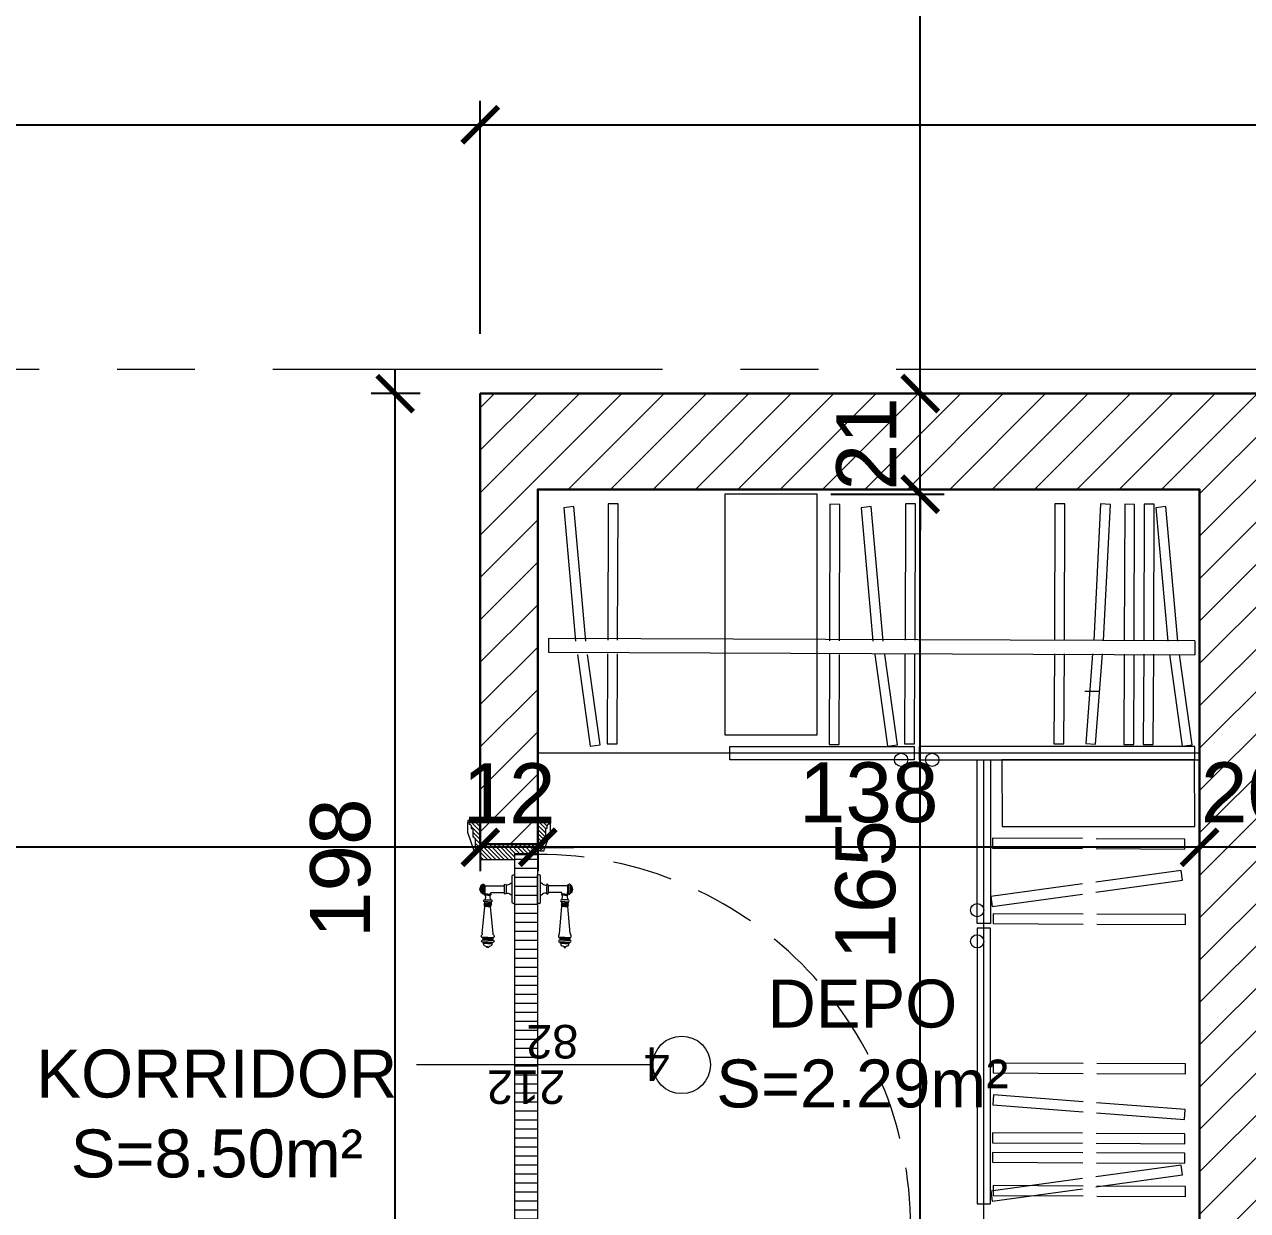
# Model space of a CAD drawing. Header units: centimetres. Extents: x 105417 to 110818, y -55119 to -48326.
# Drawn here: x 107741.3 to 107996.4, y -51447.8 to -51200.4 of the extents above; entities that cross this region are included whole.
import ezdxf

# ---------------------------------------------------------------- set-up
doc = ezdxf.new("R2010")
doc.units = ezdxf.units.CM
doc.header["$LTSCALE"] = 50
doc.header["$MEASUREMENT"] = 0
doc.linetypes.add('AXES', pattern=[2, 1.25, -0.25, 0.25, -0.25])
doc.linetypes.add('CACHE', pattern=[0.375, 0.25, -0.125])
doc.layers.get('0').update_dxf_attribs({"color": 8})
doc.layers.add('AXES', color=10, linetype='AXES')
doc.layers.add('COTE 50ème', color=1, linetype='Continuous')
doc.layers.add('DEMOL', color=7, linetype='Continuous', lineweight=60, true_color=0xe6ac00)
for name, color, linetype, lineweight in [('door', 44, 'Continuous', 5), ('MACONNERIE COUPE', 7, 'Continuous', 30), ('MACONNERIE HACHURE', 253, 'Continuous', 13), ('mobilimi', 8, 'Continuous', 9)]:
    doc.layers.add(name, color=color, linetype=linetype, lineweight=lineweight)
doc.styles.add('GENERATED_STYLE_1', font='arial.ttf')
doc.styles.add('RS_TEXT_1.50', font='arial.ttf', dxfattribs={"height": 12.5})
doc.styles.add('RS_TXT_50', font='arial.ttf', dxfattribs={"height": 12.5})
doc.dimstyles.new('RS_50CM_LINEAIRE', dxfattribs={"dimscale": 5, "dimtxt": 12.5, "dimasz": 1.5, "dimexe": 1, "dimexo": 2.5, "dimgap": 1, "dimtad": 1, "dimdec": 1, "dimrnd": 0.5, "dimdsep": 46, "dimtxsty": 'RS_TXT_50', "dimblk1": 'ARCHTICK', "dimblk2": 'ARCHTICK', "dimsah": 1, "dimcen": 2.5, "dimdle": 1, "dimclrt": 4, "dimadec": 0, "dimazin": 2, "dimtfac": 1, "dimtdec": 1, "dimtix": 1, "dimtmove": 2, "dimatfit": 3, "dimfxl": 1, "dimtolj": 1, "dimtzin": 0, "dimarcsym": 0})

# ---------------------------------------------------------------- blocks, each defined once
blk = doc.blocks.new('door900')
at = {"color": 0}
for p, q in [((-9.3, 67.7), (9.3, 67.7)), ((9.3, 65.2), (-9.3, 65.2)), ((-6.8, 71.5), (-6.8, 70.2)), ((-5.5, 71.5), (-6.8, 71.5)), ((-6.8, 70.2), (6.8, 70.2)), ((-6.8, 62.7), (-6.8, 24)), ((-6.8, 62.7), (6.8, 62.7)), ((-5.5, 71.5), (5.5, 71.5)), ((5.5, 71.5), (6.8, 71.5)), ((6.8, 71.5), (6.8, 70.2)), ((8.7, 62.7), (6.8, 62.7)), ((10.5, 56.8), (10.5, 62.5)), ((10.5, 56.8), (10.5, 51.1)), ((12.7, 56.8), (12.7, 62.5)), ((12.7, 56.8), (12.7, 51.1)), ((22.5, 63.8), (22.5, 49.8)), ((26.5, 56.8), (26.5, 63.8)), ((26.5, 63.8), (29.1, 63.8)), ((26.5, 63.8), (29.1, 63.8)), ((26.5, 56.8), (26.5, 49.8)), ((29.1, 63.8), (29.1, 62.8)), ((29.1, 62.8), (29.1, 56.8)), ((29.1, 50.8), (29.1, 56.8)), ((31.1, 62.8), (31.1, 56.8)), ((31.1, 50.8), (31.1, 56.8)), ((34.1, 56.8), (34.1, 62.8)), ((34.1, 62.8), (34.1, 56.8)), ((34.1, 50.8), (34.1, 56.8)), ((34.1, 56.8), (34.1, 50.8)), ((92.8, 68.1), (36.2, 62.8)), ((36.2, 56.8), (36.2, 62.8)), ((36.2, 56.8), (36.2, 50.8)), ((101.2, 67.3), (103.2, 68)), ((101.2, 56.8), (101.2, 67.3)), ((101.2, 56.8), (101.2, 46.3)), ((103.2, 68), (103.2, 67.7)), ((103.2, 56.8), (103.2, 68)), ((103.2, 56.8), (103.2, 46.3)), ((106.5, 68), (105.5, 67.3)), ((105.5, 56.8), (105.5, 67.3)), ((105.5, 56.8), (105.5, 46.3)), ((106.5, 56.8), (106.5, 68)), ((106.5, 56.8), (106.5, 45.7)), ((110.7, 68), (111.8, 67.3)), ((110.7, 56.8), (110.7, 68)), ((110.7, 56.8), (110.7, 45.7)), ((111.8, 56.8), (111.8, 67.3)), ((111.8, 66.2), (113.3, 66.2)), ((111.8, 56.8), (111.8, 46.3)), ((113.3, 56.8), (113.3, 66.2)), ((113.3, 56.8), (113.3, 47.5)), ((120.5, 56.8), (120.5, 58.6)), ((120.5, 56.8), (120.5, 55)), ((6.8, 49.1), (6.8, 24)), ((8.7, 50.9), (8.7, 50.9)), ((26.5, 49.8), (29.1, 49.8)), ((26.5, 49.8), (29.1, 49.8)), ((29.1, 50.8), (29.1, 49.8)), ((29.1, 49.8), (29.1, 49.8)), ((92.8, 45.5), (36.2, 50.8)), ((101.2, 46.3), (103.2, 45.7)), ((103.2, 45.9), (103.2, 45.7)), ((106.5, 45.7), (105.5, 46.3)), ((110.7, 45.7), (111.8, 46.3)), ((111.8, 47.5), (113.3, 47.5)), ((-30, 3), (-30, 0)), ((30, 0), (-30, 0)), ((27, 6), (-27, 6)), ((-8.3, 22.3), (8.3, 22.3)), ((-8.3, 18.3), (8.3, 18.3)), ((30, 3), (30, 0))]:
    blk.add_line(p, q, dxfattribs=at)
for centre, radius, start, end in [((-9.3, 66.5), 1.25, 90, 270), ((-6.8, 67.7), 2.51, 90.115, 179.885), ((-6.8, 65.2), 2.51, 180.115, 269.885), ((0, 64), 9.29, 53.4104, 126.5896), ((6.8, 67.7), 2.51, 0.115, 89.885), ((6.8, 65.2), 2.51, 270.115, 359.885), ((8.6, 64.9), 2.15, 272.7029, 297.6142), ((9.3, 66.5), 1.25, 270, 90), ((10, 62.5), 0.561, 3.7097, 127.9634), ((10, 51.1), 0.561, 232.0366, 356.2903), ((11.6, 62.5), 1.1, 0.0106, 179.9894), ((11.6, 51.1), 1.1, 180.0106, 359.9894), ((16.7, 70.5), 8.83, 243.5466, 311.3694), ((16.7, 43.2), 8.83, 48.6306, 116.4534), ((24.5, 63.7), 2.01, 4.1469, 175.8531), ((30.1, 62.8), 1.03, 0, 180.0014), ((32.6, 62.8), 1.48, 0, 180), ((35.2, 62.8), 1.03, 0, 180), ((32.6, 62.8), 1.48, 1.563306237032948e-10, 2.08440831604393e-10), ((93.1, 72.5), 4.4, 266.3976, 315.6468), ((98.3, 67.4), 2.89, 358.3861, 135.6468), ((104.3, 67.6), 1.15, 170.914, 348.1019), ((108.6, 68), 2.1, 0, 180), ((115.5, 62.5), 2.84, 13.4568, 140.4953), ((127.9, 65.2), 9.88, 191.9991, 221.6757), ((127.9, 48.5), 9.88, 138.3243, 168.0009), ((120.5, 56.8), 1.79, 0, 90), ((120.5, 56.8), 1.79, 270, 0), ((8.7, 49), 1.91, 88.7426, 178.1515), ((8.6, 48.8), 2.15, 62.3858, 87.2971), ((24.5, 50), 2.01, 184.1469, 355.8531), ((30.1, 50.8), 1.03, 179.9972, 0), ((32.6, 50.8), 1.48, 180, 0), ((35.2, 50.8), 1.03, 180, 0), ((93.1, 41.1), 4.4, 44.3532, 93.6024), ((98.3, 46.2), 2.89, 224.3532, 1.6139), ((104.3, 46.1), 1.15, 11.8981, 189.086), ((108.6, 45.7), 2.1, 180, 0), ((115.5, 51.2), 2.84, 219.5047, 346.5432), ((-27, 3), 3, 90, 180), ((-6.8, 6), 6, 130.5908, 180), ((-16.6, 16.6), 8.41, 314.3689, 12.0705), ((-8.3, 20.3), 2, 90, 270), ((-8.5, 24), 1.71, 275.059, 359.7825), ((8.5, 24), 1.71, 180.2175, 264.941), ((16.6, 16.6), 8.41, 167.9295, 225.6311), ((8.3, 20.3), 2, 270, 90), ((6.8, 6), 6, 0, 49.4092), ((27, 3), 3, 0, 90)]:
    blk.add_arc(centre, radius, start, end, dxfattribs=at)
blk = doc.blocks.new('A$Ceb270309')
at = {"layer": 'AXES', "lineweight": 5, "ltscale": 1.3}
blk.add_line((3195, -410), (-1985, -410), dxfattribs=at)
blk = doc.blocks.new('_ArchTick')
at = {"color": 0, "linetype": 'ByBlock', "const_width": 0.15}
blk.add_lwpolyline([(-0.5, -0.5), (0.5, 0.5)], dxfattribs=at)
blk = doc.blocks.new('*D970')
at = {"layer": 'COTE 50ème', "color": 0, "lineweight": -2, "ltscale": 0.5, "transparency": 16777216}
for p, q in [((107986.35, -51362.85), (107986.35, -51376.99)), ((108006.35, -51362.85), (108006.35, -51376.99)), ((107986.35, -51371.99), (107978.85, -51371.99)), ((108006.35, -51371.99), (107986.35, -51371.99)), ((108006.35, -51371.99), (108013.85, -51371.99))]:
    blk.add_line(p, q, dxfattribs=at)
at = {"layer": 'Defpoints', "color": 0, "ltscale": 0.5, "transparency": 16777216}
for p in [(107986.35, -51350.35), (108006.35, -51350.35), (107986.35, -51371.99)]:
    blk.add_point(p, dxfattribs=at)
at = {"layer": 'COTE 50ème', "color": 0, "lineweight": -2, "ltscale": 0.5, "transparency": 16777216, "xscale": 7.5, "yscale": 7.5, "zscale": 7.5}
blk.add_blockref('_ArchTick', (107986.35, -51371.99), dxfattribs=at)
at = {"layer": 'COTE 50ème', "color": 0, "lineweight": -2, "ltscale": 0.5, "transparency": 16777216, "xscale": 7.5, "yscale": 7.5, "zscale": 7.5, "rotation": 180}
blk.add_blockref('_ArchTick', (108006.35, -51371.99), dxfattribs=at)
at = {"layer": 'COTE 50ème', "color": 4, "ltscale": 0.5, "transparency": 16777216, "insert": (107996.35, -51360.61), "char_height": 12.5, "attachment_point": 5, "style": 'RS_TXT_50'}
blk.add_mtext('\\A1;20', dxfattribs=at)
blk = doc.blocks.new('*D971')
at = {"layer": 'COTE 50ème', "color": 0, "lineweight": -2, "ltscale": 0.5, "transparency": 16777216}
for p, q in [((107848.35, -51357.44), (107848.35, -51376.99)), ((107986.35, -51362.85), (107986.35, -51376.99)), ((107991.35, -51371.99), (107843.35, -51371.99))]:
    blk.add_line(p, q, dxfattribs=at)
at = {"layer": 'Defpoints', "color": 0, "ltscale": 0.5, "transparency": 16777216}
for p in [(107848.35, -51344.94), (107986.35, -51350.35), (107848.35, -51371.99)]:
    blk.add_point(p, dxfattribs=at)
at = {"layer": 'COTE 50ème', "color": 0, "lineweight": -2, "ltscale": 0.5, "transparency": 16777216, "xscale": 7.5, "yscale": 7.5, "zscale": 7.5, "rotation": 180}
blk.add_blockref('_ArchTick', (107848.35, -51371.99), dxfattribs=at)
at = {"layer": 'COTE 50ème', "color": 0, "lineweight": -2, "ltscale": 0.5, "transparency": 16777216, "xscale": 7.5, "yscale": 7.5, "zscale": 7.5}
blk.add_blockref('_ArchTick', (107986.35, -51371.99), dxfattribs=at)
at = {"layer": 'COTE 50ème', "color": 4, "ltscale": 0.5, "transparency": 16777216, "insert": (107917.35, -51360.61), "char_height": 12.5, "attachment_point": 5, "style": 'RS_TXT_50'}
blk.add_mtext('\\A1;138', dxfattribs=at)
blk = doc.blocks.new('*D972')
at = {"layer": 'COTE 50ème', "color": 0, "lineweight": -2, "ltscale": 0.5, "transparency": 16777216}
for p, q in [((107836.35, -51357.44), (107836.35, -51376.99)), ((107848.35, -51357.44), (107848.35, -51376.99)), ((107836.35, -51371.99), (107828.85, -51371.99)), ((107848.35, -51371.99), (107836.35, -51371.99)), ((107848.35, -51371.99), (107855.85, -51371.99))]:
    blk.add_line(p, q, dxfattribs=at)
at = {"layer": 'Defpoints', "color": 0, "ltscale": 0.5, "transparency": 16777216}
for p in [(107836.35, -51344.94), (107848.35, -51344.94), (107836.35, -51371.99)]:
    blk.add_point(p, dxfattribs=at)
at = {"layer": 'COTE 50ème', "color": 0, "lineweight": -2, "ltscale": 0.5, "transparency": 16777216, "xscale": 7.5, "yscale": 7.5, "zscale": 7.5}
blk.add_blockref('_ArchTick', (107836.35, -51371.99), dxfattribs=at)
at = {"layer": 'COTE 50ème', "color": 0, "lineweight": -2, "ltscale": 0.5, "transparency": 16777216, "xscale": 7.5, "yscale": 7.5, "zscale": 7.5, "rotation": 180}
blk.add_blockref('_ArchTick', (107848.35, -51371.99), dxfattribs=at)
at = {"layer": 'COTE 50ème', "color": 4, "ltscale": 0.5, "transparency": 16777216, "insert": (107842.35, -51360.72), "char_height": 12.5, "attachment_point": 5, "style": 'RS_TXT_50'}
blk.add_mtext('\\A1;12', dxfattribs=at)
blk = doc.blocks.new('*D973')
at = {"layer": 'COTE 50ème', "color": 0, "lineweight": -2, "ltscale": 0.5, "transparency": 16777216}
for p, q in [((107559.35, -51309.86), (107559.35, -51376.99)), ((107836.35, -51357.44), (107836.35, -51376.99)), ((107841.35, -51371.99), (107554.35, -51371.99))]:
    blk.add_line(p, q, dxfattribs=at)
at = {"layer": 'Defpoints', "color": 0, "ltscale": 0.5, "transparency": 16777216}
for p in [(107559.35, -51297.36), (107836.35, -51344.94), (107559.35, -51371.99)]:
    blk.add_point(p, dxfattribs=at)
at = {"layer": 'COTE 50ème', "color": 0, "lineweight": -2, "ltscale": 0.5, "transparency": 16777216, "xscale": 7.5, "yscale": 7.5, "zscale": 7.5, "rotation": 180}
blk.add_blockref('_ArchTick', (107559.35, -51371.99), dxfattribs=at)
at = {"layer": 'COTE 50ème', "color": 0, "lineweight": -2, "ltscale": 0.5, "transparency": 16777216, "xscale": 7.5, "yscale": 7.5, "zscale": 7.5}
blk.add_blockref('_ArchTick', (107836.35, -51371.99), dxfattribs=at)
at = {"layer": 'COTE 50ème', "color": 4, "ltscale": 0.5, "transparency": 16777216, "insert": (107697.85, -51360.72), "char_height": 12.5, "attachment_point": 5, "style": 'RS_TXT_50'}
blk.add_mtext('\\A1;277', dxfattribs=at)
blk = doc.blocks.new('*D1103')
at = {"layer": 'COTE 50ème', "color": 0, "lineweight": -2, "ltscale": 0.5, "transparency": 16777216}
for p, q in [((107928.11, -51468.36), (107928.11, -51293.36)), ((107909.49, -51298.36), (107933.11, -51298.36)), ((107917.2, -51463.36), (107933.11, -51463.36))]:
    blk.add_line(p, q, dxfattribs=at)
at = {"layer": 'Defpoints', "color": 0, "ltscale": 0.5, "transparency": 16777216}
for p in [(107896.99, -51298.36), (107928.11, -51298.36), (107904.7, -51463.36)]:
    blk.add_point(p, dxfattribs=at)
at = {"layer": 'COTE 50ème', "color": 0, "lineweight": -2, "ltscale": 0.5, "transparency": 16777216, "xscale": 7.5, "yscale": 7.5, "zscale": 7.5}
for p, rotation in [((107928.11, -51298.36), 90), ((107928.11, -51463.36), 270)]:
    blk.add_blockref('_ArchTick', p, dxfattribs=dict(at, rotation=rotation))
at = {"layer": 'COTE 50ème', "color": 4, "ltscale": 0.5, "transparency": 16777216, "insert": (107916.73, -51380.86), "char_height": 12.5, "attachment_point": 5, "rotation": 90, "style": 'RS_TXT_50'}
blk.add_mtext('\\A1;165', dxfattribs=at)
blk = doc.blocks.new('*D1104')
at = {"layer": 'COTE 50ème', "color": 0, "lineweight": -2, "ltscale": 0.5, "transparency": 16777216}
for p, q in [((107928.11, -51277.36), (107928.11, -51269.86)), ((107909.49, -51277.36), (107933.11, -51277.36)), ((107928.11, -51298.36), (107928.11, -51277.36)), ((107909.49, -51298.36), (107933.11, -51298.36)), ((107928.11, -51298.36), (107928.11, -51305.86))]:
    blk.add_line(p, q, dxfattribs=at)
at = {"layer": 'Defpoints', "color": 0, "ltscale": 0.5, "transparency": 16777216}
for p in [(107896.99, -51277.36), (107928.11, -51277.36), (107896.99, -51298.36)]:
    blk.add_point(p, dxfattribs=at)
at = {"layer": 'COTE 50ème', "color": 0, "lineweight": -2, "ltscale": 0.5, "transparency": 16777216, "xscale": 7.5, "yscale": 7.5, "zscale": 7.5}
for p, rotation in [((107928.11, -51277.36), 270), ((107928.11, -51298.36), 90)]:
    blk.add_blockref('_ArchTick', p, dxfattribs=dict(at, rotation=rotation))
at = {"layer": 'COTE 50ème', "color": 4, "ltscale": 0.5, "transparency": 16777216, "insert": (107916.84, -51287.86), "char_height": 12.5, "attachment_point": 5, "rotation": 90, "style": 'RS_TXT_50'}
blk.add_mtext('\\A1;21', dxfattribs=at)
blk = doc.blocks.new('*D1105')
at = {"layer": 'COTE 50ème', "color": 0, "lineweight": -2, "ltscale": 0.5, "transparency": 16777216}
for p, q in [((107928.11, -51282.36), (107928.11, -50992.36)), ((107876.85, -50997.36), (107933.11, -50997.36)), ((107909.49, -51277.36), (107933.11, -51277.36))]:
    blk.add_line(p, q, dxfattribs=at)
at = {"layer": 'Defpoints', "color": 0, "ltscale": 0.5, "transparency": 16777216}
for p in [(107864.35, -50997.36), (107928.11, -50997.36), (107896.99, -51277.36)]:
    blk.add_point(p, dxfattribs=at)
at = {"layer": 'COTE 50ème', "color": 0, "lineweight": -2, "ltscale": 0.5, "transparency": 16777216, "xscale": 7.5, "yscale": 7.5, "zscale": 7.5}
for p, rotation in [((107928.11, -50997.36), 90), ((107928.11, -51277.36), 270)]:
    blk.add_blockref('_ArchTick', p, dxfattribs=dict(at, rotation=rotation))
at = {"layer": 'COTE 50ème', "color": 4, "ltscale": 0.5, "transparency": 16777216, "insert": (107916.73, -51137.36), "char_height": 12.5, "attachment_point": 5, "rotation": 90, "style": 'RS_TXT_50'}
blk.add_mtext('\\A1;280', dxfattribs=at)
blk = doc.blocks.new('*D1132')
at = {"layer": 'COTE 50ème', "color": 0, "lineweight": -2, "ltscale": 0.5, "transparency": 16777216}
for p, q in [((108620.3, -49967.36), (108620.3, -52042.36)), ((107651.85, -49972.36), (108625.3, -49972.36)), ((108421.85, -52037.36), (108625.3, -52037.36))]:
    blk.add_line(p, q, dxfattribs=at)
at = {"layer": 'Defpoints', "color": 0, "ltscale": 0.5, "transparency": 16777216}
for p in [(107639.35, -49972.36), (108409.35, -52037.36), (108620.3, -52037.36)]:
    blk.add_point(p, dxfattribs=at)
at = {"layer": 'COTE 50ème', "color": 0, "lineweight": -2, "ltscale": 0.5, "transparency": 16777216, "xscale": 7.5, "yscale": 7.5, "zscale": 7.5}
for p, rotation in [((108620.3, -49972.36), 90), ((108620.3, -52037.36), 270)]:
    blk.add_blockref('_ArchTick', p, dxfattribs=dict(at, rotation=rotation))
at = {"layer": 'COTE 50ème', "color": 4, "ltscale": 0.5, "transparency": 16777216, "insert": (108608.92, -51004.86), "char_height": 12.5, "attachment_point": 5, "rotation": 90, "style": 'RS_TXT_50'}
blk.add_mtext('\\A1;2065', dxfattribs=at)
blk = doc.blocks.new('*D1310')
at = {"layer": 'COTE 50ème', "color": 0, "lineweight": -2, "ltscale": 0.5, "transparency": 16777216}
for p, q in [((107574.35, -51259.86), (107574.35, -51216.27)), ((107836.35, -51264.86), (107836.35, -51216.27)), ((107569.35, -51221.27), (107841.35, -51221.27))]:
    blk.add_line(p, q, dxfattribs=at)
at = {"layer": 'Defpoints', "color": 0, "ltscale": 0.5, "transparency": 16777216}
for p in [(107836.35, -51221.27), (107574.35, -51272.36), (107836.35, -51277.36)]:
    blk.add_point(p, dxfattribs=at)
at = {"layer": 'COTE 50ème', "color": 0, "lineweight": -2, "ltscale": 0.5, "transparency": 16777216, "xscale": 7.5, "yscale": 7.5, "zscale": 7.5, "rotation": 180}
blk.add_blockref('_ArchTick', (107574.35, -51221.27), dxfattribs=at)
at = {"layer": 'COTE 50ème', "color": 0, "lineweight": -2, "ltscale": 0.5, "transparency": 16777216, "xscale": 7.5, "yscale": 7.5, "zscale": 7.5}
blk.add_blockref('_ArchTick', (107836.35, -51221.27), dxfattribs=at)
at = {"layer": 'COTE 50ème', "color": 4, "ltscale": 0.5, "transparency": 16777216, "insert": (107705.35, -51209.89), "char_height": 12.5, "attachment_point": 5, "style": 'RS_TXT_50'}
blk.add_mtext('\\A1;262', dxfattribs=at)
blk = doc.blocks.new('*D1311')
at = {"layer": 'COTE 50ème', "color": 0, "lineweight": -2, "ltscale": 0.5, "transparency": 16777216}
for p, q in [((107836.35, -51264.86), (107836.35, -51216.27)), ((108274.35, -51234.86), (108274.35, -51216.27)), ((107831.35, -51221.27), (108279.35, -51221.27))]:
    blk.add_line(p, q, dxfattribs=at)
at = {"layer": 'Defpoints', "color": 0, "ltscale": 0.5, "transparency": 16777216}
for p in [(108274.35, -51221.27), (108274.35, -51247.36), (107836.35, -51277.36)]:
    blk.add_point(p, dxfattribs=at)
at = {"layer": 'COTE 50ème', "color": 0, "lineweight": -2, "ltscale": 0.5, "transparency": 16777216, "xscale": 7.5, "yscale": 7.5, "zscale": 7.5, "rotation": 180}
blk.add_blockref('_ArchTick', (107836.35, -51221.27), dxfattribs=at)
at = {"layer": 'COTE 50ème', "color": 0, "lineweight": -2, "ltscale": 0.5, "transparency": 16777216, "xscale": 7.5, "yscale": 7.5, "zscale": 7.5}
blk.add_blockref('_ArchTick', (108274.35, -51221.27), dxfattribs=at)
at = {"layer": 'COTE 50ème', "color": 4, "ltscale": 0.5, "transparency": 16777216, "insert": (108055.35, -51209.88), "char_height": 12.5, "attachment_point": 5, "style": 'RS_TXT_50'}
blk.add_mtext('\\A1;438', dxfattribs=at)
blk = doc.blocks.new('*D1420')
at = {"layer": 'COTE 50ème', "color": 0, "lineweight": -2, "ltscale": 0.5, "transparency": 16777216}
for p, q in [((107737.1, -51467.36), (107737.1, -50992.36)), ((107736.85, -50997.36), (107732.1, -50997.36)), ((107736.85, -51462.36), (107742.1, -51462.36))]:
    blk.add_line(p, q, dxfattribs=at)
at = {"layer": 'Defpoints', "color": 0, "ltscale": 0.5, "transparency": 16777216}
for p in [(107737.1, -50997.36), (107749.35, -50997.36), (107724.35, -51462.36)]:
    blk.add_point(p, dxfattribs=at)
at = {"layer": 'COTE 50ème', "color": 0, "lineweight": -2, "ltscale": 0.5, "transparency": 16777216, "xscale": 7.5, "yscale": 7.5, "zscale": 7.5}
for p, rotation in [((107737.1, -50997.36), 90), ((107737.1, -51462.36), 270)]:
    blk.add_blockref('_ArchTick', p, dxfattribs=dict(at, rotation=rotation))
at = {"layer": 'COTE 50ème', "color": 4, "ltscale": 0.5, "transparency": 16777216, "insert": (107725.72, -51229.86), "char_height": 12.5, "attachment_point": 5, "rotation": 90, "style": 'RS_TXT_50'}
blk.add_mtext('\\A1;465', dxfattribs=at)
blk = doc.blocks.new('*D1426')
at = {"layer": 'COTE 50ème', "color": 0, "lineweight": -2, "ltscale": 0.5, "transparency": 16777216}
for p, q in [((107818.59, -51480.36), (107818.59, -51272.36)), ((107823.85, -51277.36), (107813.59, -51277.36)), ((107823.85, -51475.36), (107813.59, -51475.36))]:
    blk.add_line(p, q, dxfattribs=at)
at = {"layer": 'Defpoints', "color": 0, "ltscale": 0.5, "transparency": 16777216}
for p in [(107818.59, -51277.36), (107836.35, -51277.36), (107836.35, -51475.36)]:
    blk.add_point(p, dxfattribs=at)
at = {"layer": 'COTE 50ème', "color": 0, "lineweight": -2, "ltscale": 0.5, "transparency": 16777216, "xscale": 7.5, "yscale": 7.5, "zscale": 7.5}
for p, rotation in [((107818.59, -51277.36), 90), ((107818.59, -51475.36), 270)]:
    blk.add_blockref('_ArchTick', p, dxfattribs=dict(at, rotation=rotation))
at = {"layer": 'COTE 50ème', "color": 4, "ltscale": 0.5, "transparency": 16777216, "insert": (107807.21, -51376.36), "char_height": 12.5, "attachment_point": 5, "rotation": 90, "style": 'RS_TXT_50'}
blk.add_mtext('\\A1;198', dxfattribs=at)

msp = doc.modelspace()

# ---------------------------------------------------------------- hatches: boundary and pattern name
at = {"layer": 'door'}
h = msp.add_hatch(dxfattribs=at)
h.set_pattern_fill('ANSI31', color=256, scale=5, angle=1350)
h.set_pattern_definition([(315, (162087.32455, 94340.47966), (0.4419417382, 0.4419417382), [])])
h.paths.add_polyline_path([(107836.35, -51371.37), (107836.35, -51374.52), (107843.54, -51374.52), (107843.54, -51373.26), (107848.35, -51373.26), (107848.35, -51371.37)])
edge = h.paths.add_edge_path()
edge.add_line((107834.47, -51367.62), (107834.47, -51368.04))
edge.add_line((107834.47, -51368.04), (107834.78, -51368.04))
edge.add_line((107834.78, -51368.04), (107834.78, -51369.8))
edge.add_line((107834.78, -51369.8), (107834.99, -51369.8))
edge.add_arc((107835.31, -51369.8), 0.314, 180, 270)
edge.add_line((107835.31, -51370.12), (107835.31, -51372.21))
edge.add_line((107835.31, -51372.21), (107835.52, -51372.21))
edge.add_arc((107835.83, -51372.21), 0.314, 180, 270)
edge.add_line((107835.83, -51372.53), (107835.83, -51372.74))
edge.add_line((107835.83, -51372.74), (107836.35, -51372.74))
edge.add_line((107836.35, -51372.74), (107836.35, -51366.37))
edge.add_line((107836.35, -51366.37), (107833.74, -51366.37))
edge.add_line((107833.74, -51366.37), (107833.74, -51366.78))
edge.add_line((107833.74, -51366.78), (107834.05, -51366.78))
edge.add_line((107834.05, -51366.78), (107834.05, -51367.2))
edge.add_arc((107834.05, -51367.62), 0.419, 0, 90, ccw=False)
edge = h.paths.add_edge_path()
edge.add_line((107850.24, -51367.62), (107850.24, -51368.04))
edge.add_line((107850.24, -51368.04), (107849.93, -51368.04))
edge.add_line((107849.93, -51368.04), (107849.93, -51369.8))
edge.add_line((107849.93, -51369.8), (107849.72, -51369.8))
edge.add_arc((107849.4, -51369.8), 0.314, -90, 0, ccw=False)
edge.add_line((107849.4, -51370.12), (107849.4, -51372.21))
edge.add_line((107849.4, -51372.21), (107849.19, -51372.21))
edge.add_arc((107848.88, -51372.21), 0.314, -90, 0, ccw=False)
edge.add_line((107848.88, -51372.53), (107848.88, -51372.74))
edge.add_line((107848.88, -51372.74), (107848.35, -51372.74))
edge.add_line((107848.35, -51372.74), (107848.35, -51366.37))
edge.add_line((107848.35, -51366.37), (107850.97, -51366.37))
edge.add_line((107850.97, -51366.37), (107850.97, -51366.78))
edge.add_line((107850.97, -51366.78), (107850.66, -51366.78))
edge.add_line((107850.66, -51366.78), (107850.66, -51367.2))
edge.add_arc((107850.66, -51367.62), 0.419, 90, 180)
h = msp.add_hatch(dxfattribs=at)
h.set_pattern_fill('ANSI31', color=256, scale=15, angle=855)
h.set_pattern_definition([(180, (206134.757, -99168.2354), (-2e-15, -1.875), [])])
h.paths.add_polyline_path([(107843.59, -51451.27), (107843.59, -51373.47), (107848.3, -51373.47), (107848.3, -51451.27)])
at = {"layer": 'MACONNERIE HACHURE'}
h = msp.add_hatch(dxfattribs=at)
h.set_pattern_fill('ANSI31', color=256, scale=50, style=0)
h.paths.add_polyline_path([(107979.35, -50366.36), (108090.35, -50366.36), (108090.35, -50324.36), (107979.35, -50324.36)])
h.paths.add_polyline_path([(107987.35, -50358.36), (108082.35, -50358.36), (108082.35, -50332.36), (107987.35, -50332.36)], flags=16)
h.paths.add_polyline_path([(106528.35, -50366.36), (106639.35, -50366.36), (106639.35, -50324.36), (106528.35, -50324.36)])
h.paths.add_polyline_path([(106536.35, -50358.36), (106631.35, -50358.36), (106631.35, -50332.36), (106536.35, -50332.36)], flags=16)
h.paths.add_polyline_path([(106399.35, -52012.36), (106344.35, -52012.36), (106344.35, -52037.36), (106399.35, -52037.36)])
h.paths.add_polyline_path([(106579.35, -52037.36), (106679.35, -52037.36), (106679.35, -52012.36), (106579.35, -52012.36)])
h.paths.add_polyline_path([(108409.35, -50417.36), (108409.35, -50357.36), (108384.35, -50357.36), (108384.35, -50417.36)])
h.paths.add_polyline_path([(107296.85, -50332.36), (107321.85, -50332.36), (107321.85, -50112.36), (107296.85, -50112.36)])
h.paths.add_polyline_path([(107614.35, -50142.36), (107639.35, -50142.36), (107639.35, -49972.36), (107521.85, -49972.36), (107521.85, -49997.36), (107614.35, -49997.36)])
h.paths.add_polyline_path([(107296.85, -50112.36), (107321.85, -50112.36), (107321.85, -49972.36), (107296.85, -49972.36)])
h.paths.add_polyline_path([(107004.35, -50142.36), (106979.35, -50142.36), (106979.35, -49972.36), (107096.85, -49972.36), (107096.85, -49997.36), (107004.35, -49997.36)])
h.paths.add_polyline_path([(108384.35, -50672.36), (108409.35, -50672.36), (108409.35, -50597.36), (108384.35, -50597.36)])
h.paths.add_polyline_path([(106209.35, -50417.36), (106209.35, -50357.36), (106234.35, -50357.36), (106234.35, -50417.36)])
h.paths.add_polyline_path([(106234.35, -50752.25), (106209.35, -50752.25), (106209.35, -50697.36), (106234.35, -50697.36)])
h.paths.add_polyline_path([(108384.35, -50752.25), (108409.35, -50752.25), (108409.35, -50697.36), (108384.35, -50697.36)])
h.paths.add_polyline_path([(106234.35, -51247.36), (106209.35, -51247.36), (106209.35, -51192.47), (106234.35, -51192.47)])
h.paths.add_polyline_path([(106754.35, -50947.8), (106869.35, -50947.8), (106869.35, -50997.8), (106754.35, -50997.8)])
h.paths.add_polyline_path([(106764.35, -50957.8), (106859.35, -50957.8), (106859.35, -50987.8), (106764.35, -50987.8)], flags=16)
h.paths.add_polyline_path([(107749.35, -50947.36), (107864.35, -50947.36), (107864.35, -50997.36), (107749.35, -50997.36)])
h.paths.add_polyline_path([(107759.35, -50957.36), (107854.35, -50957.36), (107854.35, -50987.36), (107759.35, -50987.36)], flags=16)
h.paths.add_polyline_path([(107059.35, -51297.36), (107079.35, -51297.36), (107079.35, -51307.36), (107059.35, -51307.36)])
h.paths.add_polyline_path([(107004.35, -50357.36), (107096.85, -50357.36), (107096.85, -50332.36), (107004.35, -50332.36)])
h.paths.add_polyline_path([(106619.47, -50617.36), (106644.47, -50617.36), (106644.47, -50672.36), (106619.47, -50672.36)])
h.paths.add_polyline_path([(106234.35, -51032.36), (106209.35, -51032.36), (106209.35, -50912.36), (106234.35, -50912.36)])
h.paths.add_polyline_path([(107044.35, -50768.68), (106979.35, -50768.68), (106979.35, -50746.68), (107004.35, -50746.68), (107004.35, -50756.68), (107044.35, -50756.68)])
h.paths.add_polyline_path([(106234.35, -50672.36), (106209.35, -50672.36), (106209.35, -50597.36), (106234.35, -50597.36)])
h.paths.add_polyline_path([(107149.35, -51567.36), (107059.35, -51567.36), (107059.35, -51487.36), (106906.35, -51487.36), (106906.35, -51582.35), (106894.35, -51582.35), (106894.35, -51462.36), (107059.35, -51462.36), (107059.35, -51407.36), (107079.35, -51407.36), (107079.35, -51511.36), (107149.35, -51511.36), (107149.35, -51462.36), (107184.35, -51462.36), (107184.35, -51482.36), (107174.35, -51482.36), (107174.35, -51532.36), (107149.35, -51532.36), (107149.35, -51516.36), (107079.35, -51516.36), (107079.35, -51542.36), (107149.35, -51542.36)])
h.paths.add_polyline_path([(106979.35, -50392.36), (107004.35, -50392.36), (107004.35, -50654.68), (106979.35, -50654.68), (106979.35, -50617.36), (106919.35, -50617.36), (106919.35, -50592.36), (106979.35, -50592.36)])
h.paths.add_polyline_path([(107039.35, -52012.36), (106906.35, -52012.36), (106906.35, -51858.36), (106894.35, -51858.36), (106894.35, -52012.36), (106859.35, -52012.36), (106859.35, -52037.36), (107039.35, -52037.36)])
h.paths.add_polyline_path([(106344.35, -51612.36), (106344.35, -51670.47), (106319.35, -51670.47), (106319.35, -51617.36), (106209.35, -51617.36), (106209.35, -51527.36), (106234.35, -51527.36), (106234.35, -51592.36), (106567.35, -51592.36), (106567.35, -51587.36), (106719.35, -51587.36), (106719.35, -51577.36), (106731.35, -51577.36), (106731.35, -51672.36), (106792.22, -51672.36), (106792.22, -51684.36), (106719.35, -51684.36), (106719.35, -51612.36)])
h.paths.add_polyline_path([(106782.35, -51277.36), (106782.35, -51371.36), (106770.35, -51371.36), (106770.35, -51297.36), (106632.35, -51297.36), (106632.35, -51463.36), (106770.35, -51463.36), (106770.35, -51453.36), (106782.35, -51453.36), (106782.35, -51475.36), (106731.35, -51475.36), (106731.35, -51485.36), (106719.35, -51485.36), (106719.35, -51475.36), (106612.35, -51475.36), (106612.35, -51297.36), (106344.35, -51297.36), (106344.35, -51277.36)])
h.paths.add_polyline_path([(107559.35, -51297.36), (107539.35, -51297.36), (107539.35, -51307.36), (107559.35, -51307.36)])
h.paths.add_polyline_path([(107614.35, -50357.36), (107521.85, -50357.36), (107521.85, -50332.36), (107614.35, -50332.36)])
h.paths.add_polyline_path([(107994.35, -50617.36), (107969.35, -50617.36), (107969.35, -50672.36), (107994.35, -50672.36)])
h.paths.add_polyline_path([(108384.35, -51032.36), (108409.35, -51032.36), (108409.35, -50912.36), (108384.35, -50912.36)])
h.paths.add_polyline_path([(107574.35, -50768.68), (107639.35, -50768.68), (107639.35, -50746.68), (107614.35, -50746.68), (107614.35, -50756.68), (107574.35, -50756.68)])
h.paths.add_polyline_path([(107129.19, -51192.36), (107079.35, -51192.36), (107079.35, -51152.36), (107129.19, -51152.36)])
h.paths.add_polyline_path([(107289.35, -51192.36), (107249.35, -51192.36), (107249.35, -51152.36), (107289.35, -51152.36)])
h.paths.add_polyline_path([(106344.35, -51940.47), (106319.35, -51940.47), (106319.35, -51987.36), (106344.35, -51987.36)])
h.paths.add_polyline_path([(106234.35, -51297.36), (106209.35, -51297.36), (106209.35, -51347.36), (106234.35, -51347.36)])
h.paths.add_polyline_path([(107489.52, -51192.36), (107539.35, -51192.36), (107539.35, -51152.36), (107489.52, -51152.36)])
h.paths.add_polyline_path([(107329.35, -51192.36), (107369.35, -51192.36), (107369.35, -51152.36), (107329.35, -51152.36)])
h.paths.add_polyline_path([(107174.35, -52012.36), (107194.35, -52012.36), (107194.35, -52037.36), (107174.35, -52037.36)])
h.paths.add_polyline_path([(107469.35, -51567.36), (107559.35, -51567.36), (107559.35, -51487.36), (107712.35, -51487.36), (107712.35, -51582.35), (107724.35, -51582.35), (107724.35, -51462.36), (107559.35, -51462.36), (107559.35, -51407.36), (107539.35, -51407.36), (107539.35, -51511.36), (107469.35, -51511.36), (107469.35, -51462.36), (107284.35, -51462.36), (107284.35, -51482.36), (107444.35, -51482.36), (107444.35, -51532.36), (107469.35, -51532.36), (107469.35, -51516.36), (107539.35, -51516.36), (107539.35, -51542.36), (107469.35, -51542.36)])
h.paths.add_polyline_path([(108274.35, -51940.47), (108299.35, -51940.47), (108299.35, -51987.36), (108274.35, -51987.36)])
h.paths.add_polyline_path([(107294.35, -50357.36), (107276.85, -50357.36), (107276.85, -50332.36), (107341.85, -50332.36), (107341.85, -50357.36), (107324.35, -50357.36), (107324.35, -50822.36), (107294.35, -50822.36)])
h.paths.add_polyline_path([(107639.35, -50392.36), (107614.35, -50392.36), (107614.35, -50654.68), (107639.35, -50654.68), (107639.35, -50617.36), (107699.35, -50617.36), (107699.35, -50592.36), (107639.35, -50592.36)])
h.paths.add_polyline_path([(107294.35, -52012.36), (107444.35, -52012.36), (107444.35, -52037.36), (107294.35, -52037.36)])
h.paths.add_polyline_path([(107579.35, -52012.36), (107712.35, -52012.36), (107712.35, -51858.36), (107724.35, -51858.36), (107724.35, -52012.36), (108274.35, -52012.36), (108274.35, -52037.36), (107579.35, -52037.36)])
h.paths.add_polyline_path([(108274.35, -51612.36), (108274.35, -51670.47), (108299.35, -51670.47), (108299.35, -51617.36), (108409.35, -51617.36), (108409.35, -51527.36), (108384.35, -51527.36), (108384.35, -51592.36), (108051.35, -51592.36), (108051.35, -51587.36), (107899.35, -51587.36), (107899.35, -51577.36), (107887.35, -51577.36), (107887.35, -51672.36), (107826.49, -51672.36), (107826.49, -51684.36), (107899.35, -51684.36), (107899.35, -51612.36)])
h.paths.add_polyline_path([(107836.35, -51277.36), (107836.35, -51371.36), (107848.35, -51371.36), (107848.35, -51297.36), (107986.35, -51297.36), (107986.35, -51463.36), (107848.35, -51463.36), (107848.35, -51453.36), (107836.35, -51453.36), (107836.35, -51475.36), (107887.35, -51475.36), (107887.35, -51485.36), (107899.35, -51485.36), (107899.35, -51475.36), (108006.35, -51475.36), (108006.35, -51297.36), (108274.35, -51297.36), (108274.35, -51277.36)])
h.paths.add_polyline_path([(108384.35, -51297.36), (108409.35, -51297.36), (108409.35, -51347.36), (108384.35, -51347.36)])
h.paths.add_polyline_path([(108384.35, -51247.36), (108409.35, -51247.36), (108409.35, -51192.47), (108384.35, -51192.47)])
h.paths.add_polyline_path([(106906.35, -51766.36), (107149.35, -51766.36), (107149.35, -51746.36), (106906.35, -51746.36), (106906.35, -51664.35), (106894.35, -51664.35), (106894.35, -51672.36), (106884.35, -51672.36), (106884.35, -51684.36), (106894.35, -51684.36), (106894.35, -51776.36), (106906.35, -51776.36)])
h.paths.add_polyline_path([(107712.35, -51766.36), (107469.35, -51766.36), (107469.35, -51746.36), (107712.35, -51746.36), (107712.35, -51664.35), (107724.35, -51664.35), (107724.35, -51672.36), (107734.35, -51672.36), (107734.35, -51684.36), (107724.35, -51684.36), (107724.35, -51776.36), (107712.35, -51776.36)])

# ---------------------------------------------------------------- linework, layer by layer
at = {"layer": 'door'}
msp.add_line((107872.35, -51417.37), (107823.03, -51417.37), dxfattribs=at)
for points in [[(107834.47, -51367.62), (107834.47, -51368.04), (107834.78, -51368.04), (107834.78, -51369.8), (107834.99, -51369.8, 0.414214), (107835.31, -51370.12), (107835.31, -51372.21), (107835.52, -51372.21, 0.414214), (107835.83, -51372.53), (107835.83, -51372.74), (107836.35, -51372.74), (107836.35, -51366.37), (107833.74, -51366.37), (107833.74, -51366.78), (107834.05, -51366.78), (107834.05, -51367.2, -0.414214), (107834.47, -51367.62)], [(107850.24, -51367.62), (107850.24, -51368.04), (107849.93, -51368.04), (107849.93, -51369.8), (107849.72, -51369.8, -0.414214), (107849.4, -51370.12), (107849.4, -51372.21), (107849.19, -51372.21, -0.414214), (107848.88, -51372.53), (107848.88, -51372.74), (107848.35, -51372.74), (107848.35, -51366.37), (107850.97, -51366.37), (107850.97, -51366.78), (107850.66, -51366.78), (107850.66, -51367.2, 0.414214), (107850.24, -51367.62)]]:
    msp.add_lwpolyline(points, format="xyb", dxfattribs=at)
for points in [[(107835.83, -51372.74), (107835.1, -51372.74), (107833.74, -51368.88), (107833.74, -51366.78)], [(107848.88, -51372.74), (107849.61, -51372.74), (107850.97, -51368.88), (107850.97, -51366.78)], [(107836.35, -51371.37), (107836.35, -51374.52), (107843.54, -51374.52), (107843.54, -51373.26), (107848.35, -51373.26), (107848.35, -51371.37), (107836.35, -51371.37)], [(107843.59, -51451.27), (107843.59, -51373.47), (107848.3, -51373.47), (107848.3, -51451.27), (107843.59, -51451.27)]]:
    msp.add_lwpolyline(points, dxfattribs=at)
msp.add_circle((107878.35, -51417.37), 6, dxfattribs=at)
at = {"layer": 'door', "linetype": 'CACHE'}
msp.add_arc((107848.3, -51451.27), 77.8, 0, 90, dxfattribs=at)
at = {"layer": 'MACONNERIE COUPE'}
msp.add_lwpolyline([(107836.35, -51277.36), (107836.35, -51371.36), (107848.35, -51371.36), (107848.35, -51297.36), (107986.35, -51297.36), (107986.35, -51463.36), (107848.35, -51463.36), (107848.35, -51453.36), (107836.35, -51453.36), (107836.35, -51475.36), (107887.35, -51475.36), (107887.35, -51485.36), (107899.35, -51485.36), (107899.35, -51475.36), (108006.35, -51475.36), (108006.35, -51297.36), (108274.35, -51297.36), (108274.35, -51277.36)], close=True, dxfattribs=at)
at = {"layer": 'mobilimi'}
for p, q in [((107985.34, -51328.96), (107850.59, -51328.45)), ((107850.59, -51331.27), (107985.34, -51331.83)), ((107982.23, -51331.83), (107982.23, -51331.83)), ((107961.88, -51443.23), (107961.88, -51443.24))]:
    msp.add_line(p, q, dxfattribs=at)
for points in [[(107986.35, -51352.36), (107848.35, -51352.36), (107848.35, -51297.36), (107986.35, -51297.36)], [(107906.62, -51298.36), (107887.35, -51298.36), (107887.35, -51348.51), (107906.62, -51348.51)], [(107888.37, -51350.99), (107926.85, -51350.99), (107926.85, -51353.74), (107888.37, -51353.74)], [(107985.34, -51350.99), (107927.85, -51350.99), (107927.85, -51353.74), (107985.34, -51353.74)], [(107942.73, -51353.74), (107942.73, -51387.86), (107939.98, -51387.86), (107939.98, -51353.74)], [(107941.35, -51463.36), (107941.35, -51353.74), (107986.35, -51353.74), (107986.35, -51463.36)], [(107985.35, -51367.63), (107985.29, -51353.74), (107945.14, -51353.74), (107945.2, -51367.63)], [(107942.73, -51446.35), (107942.73, -51388.86), (107939.98, -51388.86), (107939.98, -51446.35)]]:
    msp.add_lwpolyline(points, close=True, dxfattribs=at)
for points in [[(107858.33, -51328.98), (107855.84, -51300.89), (107853.78, -51301.18)], [(107853.78, -51301.18), (107856.24, -51328.97)], [(107863.02, -51300.32), (107862.93, -51328.79)], [(107865, -51328.8), (107865.09, -51300.33), (107863.02, -51300.32)], [(107909.28, -51300.45), (107909.19, -51328.93)], [(107911.26, -51328.94), (107911.35, -51300.46), (107909.28, -51300.45)], [(107920.34, -51328.98), (107917.85, -51300.89), (107915.79, -51301.18)], [(107915.79, -51301.18), (107918.24, -51328.97)], [(107925.02, -51300.32), (107924.93, -51328.79)], [(107927.01, -51328.8), (107927.1, -51300.33), (107925.02, -51300.32)], [(107956.18, -51300.32), (107956.09, -51328.79)], [(107958.16, -51328.8), (107958.25, -51300.33), (107956.18, -51300.32)], [(107965.7, -51300.34), (107964.27, -51328.83)], [(107966.35, -51328.84), (107967.77, -51300.5), (107965.7, -51300.34)], [(107970.74, -51300.45), (107970.65, -51328.93)], [(107972.72, -51328.94), (107972.81, -51300.46), (107970.74, -51300.45)], [(107974.81, -51300.41), (107974.72, -51328.88)], [(107976.79, -51328.89), (107976.88, -51300.42), (107974.81, -51300.41)], [(107981.8, -51328.98), (107979.31, -51300.89), (107977.25, -51301.18)], [(107977.25, -51301.18), (107979.7, -51328.97)], [(107850.59, -51328.45), (107850.59, -51331.27)], [(107985.34, -51328.96), (107985.34, -51331.83)], [(107856.62, -51331.79), (107859.26, -51350.91), (107861.32, -51350.63), (107858.72, -51331.8)], [(107862.91, -51331.61), (107862.82, -51350.43), (107864.9, -51350.44), (107864.99, -51331.62)], [(107909.17, -51331.74), (107909.08, -51350.56), (107911.16, -51350.57), (107911.25, -51331.75)], [(107918.63, -51331.79), (107921.27, -51350.91), (107923.33, -51350.63), (107920.73, -51331.8)], [(107924.92, -51331.61), (107924.83, -51350.43), (107926.91, -51350.44), (107927, -51331.62)], [(107956.07, -51331.61), (107955.98, -51350.43), (107958.06, -51350.44), (107958.15, -51331.62)], [(107964.05, -51331.65), (107962.61, -51350.33), (107964.67, -51350.49), (107966.13, -51331.66)], [(107970.63, -51331.74), (107970.54, -51350.56), (107972.62, -51350.57), (107972.71, -51331.75)], [(107974.7, -51331.7), (107974.61, -51350.52), (107976.69, -51350.53), (107976.78, -51331.71)], [(107980.09, -51331.79), (107982.73, -51350.91), (107984.78, -51350.63), (107982.19, -51331.8)], [(107965.27, -51339.5), (107962.44, -51339.5)], [(107961.97, -51370.18), (107943.15, -51370.09), (107943.14, -51372.17), (107961.96, -51372.26)], [(107964.78, -51372.27), (107983.26, -51372.36), (107983.27, -51370.29)], [(107983.27, -51370.29), (107964.79, -51370.2)], [(107964.74, -51381.35), (107982.82, -51378.86), (107982.54, -51376.8)], [(107982.54, -51376.8), (107964.75, -51379.25)], [(107961.93, -51379.64), (107942.8, -51382.28), (107943.09, -51384.33), (107961.92, -51381.74)], [(107962.11, -51385.93), (107943.29, -51385.84), (107943.28, -51387.91), (107962.1, -51388)], [(107964.92, -51388.02), (107983.39, -51388.11), (107983.4, -51386.03)], [(107983.4, -51386.03), (107964.93, -51385.94)], [(107962.11, -51417.08), (107943.29, -51416.99), (107943.28, -51419.07), (107962.1, -51419.16)], [(107964.92, -51419.17), (107983.39, -51419.26), (107983.4, -51417.18)], [(107983.4, -51417.18), (107964.93, -51417.09)], [(107962.07, -51425.06), (107943.38, -51423.61), (107943.22, -51425.68), (107962.06, -51427.14)], [(107964.88, -51427.36), (107983.22, -51428.77), (107983.38, -51426.7)], [(107983.38, -51426.7), (107964.89, -51425.28)], [(107961.97, -51431.64), (107943.15, -51431.55), (107943.14, -51433.63), (107961.96, -51433.72)], [(107964.78, -51433.73), (107983.26, -51433.82), (107983.27, -51431.74)], [(107983.27, -51431.74), (107964.79, -51431.66)], [(107962.02, -51435.71), (107943.2, -51435.62), (107943.19, -51437.7), (107962.01, -51437.79)], [(107964.83, -51437.8), (107983.3, -51437.89), (107983.31, -51435.82)], [(107983.31, -51435.82), (107964.84, -51435.73)], [(107964.74, -51442.81), (107982.82, -51440.31), (107982.54, -51438.26)], [(107982.54, -51438.26), (107964.75, -51440.71)], [(107961.93, -51441.1), (107942.8, -51443.74), (107943.09, -51445.79), (107961.92, -51443.2)], [(107962.11, -51442.64), (107943.29, -51442.55), (107943.28, -51444.62), (107962.1, -51444.72)], [(107964.92, -51444.73), (107983.39, -51444.82), (107983.4, -51442.74)], [(107983.4, -51442.74), (107964.93, -51442.65)]]:
    msp.add_lwpolyline(points, dxfattribs=at)
for centre in [(107924.1, -51353.74), (107930.61, -51353.74), (107939.98, -51385.11), (107939.98, -51391.61)]:
    msp.add_circle(centre, 1.38, dxfattribs=at)

# ---------------------------------------------------------------- block references
at = {"layer": 'door', "yscale": 0.1, "zscale": 0.1}
for p, xscale, rotation in [((107843.59, -51380.71), -0.1, 90), ((107848.3, -51380.71), 0.1, 270)]:
    msp.add_blockref('door900', p, dxfattribs=dict(at, xscale=xscale, rotation=rotation))
at = {"layer": 'MACONNERIE COUPE', "lineweight": 5, "ltscale": 0.5}
msp.add_blockref('A$Ceb270309', (107539.35, -50862.36), dxfattribs=at)

# ---------------------------------------------------------------- texts
at = {"layer": 'DEMOL', "lineweight": -2, "char_height": 10, "width": 93.9293, "attachment_point": 5, "style": 'RS_TEXT_1.50'}
for s, insert in [('DEPO\\PS=2.29m²', (107916.03, -51412.99)), ('KORRIDOR\\PS=8.50m²', (107781.41, -51427.59))]:
    msp.add_mtext(s, dxfattribs=dict(at, insert=insert))
at = {"layer": 'door', "char_height": 7, "rotation": 180, "style": 'GENERATED_STYLE_1'}
for s, insert, attachment_point in [('\\A1;\\pt0;82', (107856.8, -51408.94), 7), ('\\A1;\\pt0;4', (107875.89, -51420.71), 1), ('\\A1;\\pt0;212', (107854.06, -51418.52), 7)]:
    msp.add_mtext(s, dxfattribs=dict(at, insert=insert, attachment_point=attachment_point))

# ---------------------------------------------------------------- dimensions: what is measured, and where the dimension line sits
at = {"layer": 'COTE 50ème', "ltscale": 0.5}
for base, p1, p2, picture, middle in [((108620.3, -52037.36), (107639.35, -49972.36), (108409.35, -52037.36), '*D1132', (108608.92, -51004.86)), ((107737.1, -50997.36), (107724.35, -51462.36), (107749.35, -50997.36), '*D1420', (107725.72, -51229.86)), ((107928.11, -50997.36), (107896.99, -51277.36), (107864.35, -50997.36), '*D1105', (107916.73, -51137.36)), ((107928.11, -51277.36), (107896.99, -51298.36), (107896.99, -51277.36), '*D1104', (107916.84, -51287.86)), ((107818.59, -51277.36), (107836.35, -51475.36), (107836.35, -51277.36), '*D1426', (107807.21, -51376.36)), ((107928.11, -51298.36), (107904.7, -51463.36), (107896.99, -51298.36), '*D1103', (107916.73, -51380.86))]:
    dim = msp.add_linear_dim(base=base, p1=p1, p2=p2, angle=90, dimstyle='RS_50CM_LINEAIRE', dxfattribs=at)
    dim.commit()
    dim.dimension.update_dxf_attribs({"geometry": picture, "text_midpoint": middle})
for base, p1, p2, picture, middle in [((107836.35, -51221.27), (107574.35, -51272.36), (107836.35, -51277.36), '*D1310', (107705.35, -51209.89)), ((108274.35, -51221.27), (107836.35, -51277.36), (108274.35, -51247.36), '*D1311', (108055.35, -51209.88)), ((107559.35, -51371.99), (107836.35, -51344.94), (107559.35, -51297.36), '*D973', (107697.85, -51360.72)), ((107836.35, -51371.99), (107848.35, -51344.94), (107836.35, -51344.94), '*D972', (107842.35, -51360.72)), ((107848.35, -51371.99), (107986.35, -51350.35), (107848.35, -51344.94), '*D971', (107917.35, -51360.61)), ((107986.35, -51371.99), (108006.35, -51350.35), (107986.35, -51350.35), '*D970', (107996.35, -51360.61))]:
    dim = msp.add_linear_dim(base=base, p1=p1, p2=p2, dimstyle='RS_50CM_LINEAIRE', dxfattribs=at)
    dim.commit()
    dim.dimension.update_dxf_attribs({"geometry": picture, "text_midpoint": middle})

doc.saveas('drawing.dxf')
